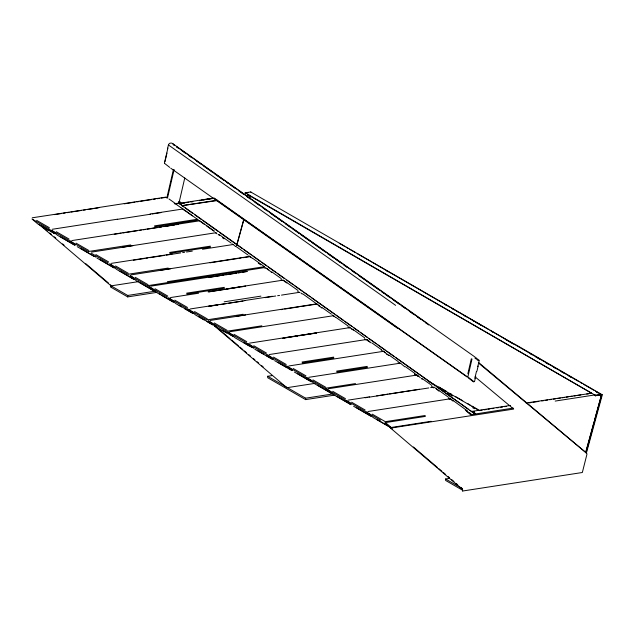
<?xml version="1.0" encoding="UTF-8"?>
<svg xmlns="http://www.w3.org/2000/svg" width="634" height="634" viewBox="0 0 634 634"><rect width="100%" height="100%" fill="white"/><g stroke="black" fill="none" stroke-linecap="round" stroke-linejoin="round"><path stroke-width="0.95" d="M585.84 452.414L601.547 395.117L595.548 395.465L599.217 394.895M167.416 149.275L168.454 144.798M164.452 162.986L167.907 148.071M164.998 161.527L166.964 153.056M166.821 198.054L173.439 169.46M167.495 198.085L174.12 169.492M179.192 201.731A2.211 1.744 -24.9 0 1 180.214 202.143L180.674 203.126A2.211 1.744 -24.9 0 0 179.034 202.737L184.771 177.964M467.868 373.703L471.324 358.789M471.997 359.018L467.852 376.921L474.066 381.763M474.866 378.316L476.459 371.429M477.782 366.618L479.185 360.587M476.934 371.207L478.131 366.04M474.525 381.573L475.738 376.366M245.429 193.663L245.437 193.196A4.073 2.354 0 0 0 245.532 193.33L245.564 193.418M236.672 245.144L243.789 219.356M249.495 198.418L250.073 196.461M236.791 245.39L243.852 219.649M249.614 198.672L250.398 195.811M585.721 452.169L594.098 421.658M594.621 419.748L601.428 394.958M586.109 452.359L601.729 394.855L595.873 395.648L245.184 192.815L245.263 193.219A0.975 0.563 60 0 1 245.683 193.132L245.778 193.402M586.331 453.31L602.3 394.831L514.436 343.953M478.345 362.902L586.402 453.056A2.211 1.744 -24.9 0 1 586.854 454.586L582.337 472.504L462.669 491.017L462.218 488.584L460.712 487.308M168.692 144.235L170.078 143.141L171.877 143.118M179.168 203.831L181.189 203.498M470.579 414.739L513.231 408.082M212.335 198.244L176.054 203.871M99.126 207.453L166.053 197.095M32.271 217.787L99.253 207.556M54.484 214.625L61.268 213.571M63.21 213.27L65.151 212.976M67.085 212.675L69.027 212.374M70.96 212.073L81.627 210.425M83.569 210.123L85.503 209.822M87.444 209.521L98.111 207.873M124.28 203.823L134.947 202.175M136.881 201.874L138.822 201.572M140.764 201.279L151.423 199.623M153.365 199.33L155.306 199.028M157.24 198.727L159.182 198.426M161.123 198.125L165.965 197.38M174.247 203.783L178.756 203.086L475.5 414.327M245.184 192.815L250.692 191.959L251.603 192.649M245.184 193.172L248.068 192.76M201.501 200.075L214.419 198.07M180.817 203.459L178.867 203.466M182.592 203.181L184.502 202.888M186.309 202.603L188.195 202.317M202.943 200.035L204.941 199.726M206.629 199.464L213.603 198.387M183.131 203.197L185.073 202.896M187.014 202.595L188.964 202.301M190.905 202L192.847 201.699M199.464 200.677L201.319 200.392M207.786 199.385L209.806 199.147M179.24 203.379L182.33 205.606L217.264 200.201M246.372 195.692L249.289 195.248L247.347 195.906M217.264 200.558L182.33 205.606M150.052 214.023L183.012 208.974L204.386 224.333M52.107 229.302L117.488 219.19M117.314 219.356L150.48 214.229M152.184 213.967L160.901 212.612M154.522 225.878L197.245 219.269M154.696 226.798L197.42 220.188M167.535 225.775L199.504 220.822M71.761 240.587L178.297 224.23M114.255 234.279L121.031 233.233M122.964 232.932L124.898 232.638M126.84 232.337L137.483 230.689M139.417 230.388L141.35 230.087M143.284 229.793L145.226 229.492M147.159 229.191L157.803 227.543M159.736 227.249L161.678 226.948M163.612 226.647L174.255 224.999M176.189 224.698L178.13 224.404M88.99 251.413L130.707 244.954M122.647 247.165L216.226 232.686M91.589 252.094L133.164 245.659M169.627 252.451L210.337 246.151M169.801 253.362L210.512 247.062M111.243 263.379L172.06 253.972M202.484 249.265L232.947 244.55M133.37 260.225L143.997 258.585M145.931 258.284L147.857 257.983M149.79 257.689L164.285 255.447M166.211 255.145L180.706 252.903M182.632 252.609L184.565 252.308M186.499 252.007L192.292 251.112M128.472 274.205L168.176 268.063M160.616 270.195L249.677 256.413M131.064 274.887L170.633 268.768M210.02 262.817L237.346 258.593M238.97 258.339L241.11 258.006M242.83 257.745L249.59 256.699M38.999 224.396L111.077 285.863L138.323 281.647M167.392 281.694L264.14 266.732M148.213 285.601L264.315 267.643L265.266 268.451M150.718 286.172L208.523 277.232M208.641 277.335L247.205 271.376M209.434 277.359L220.038 275.719M221.971 275.425L223.897 275.124M225.823 274.823L236.427 273.183M238.36 272.889L240.286 272.588M242.212 272.287L247.03 271.542M156.883 292.385L127.696 296.902L111.077 287.305L110.617 284.872L111.077 285.863L127.696 295.452L155.909 291.085M186.626 293.17L224.325 287.337M186.8 294.081L224.491 288.248M170.459 297.568L198.593 293.225M226.758 288.866L283.121 280.141M208.103 291.87L245.651 286.061M208.871 291.902L239.85 287.107M241.633 286.83L243.607 286.528M224.206 301.808L260.899 296.133M190.2 308.964L217.581 304.74M244.986 300.492L272.398 296.252M208.562 306.254L245.112 300.595M208.388 306.428L214.157 305.533M216.083 305.231L218.009 304.938M219.935 304.637L226.663 303.599M228.589 303.298L243.012 301.071M265.139 297.647L275.711 296.007M277.637 295.713L279.562 295.412M281.488 295.119L299.755 292.29M207.437 319.79L243.115 314.274M236.561 316.247L316.572 303.868M210.028 320.479L245.572 314.979M280.941 309.654L282.859 309.352M284.682 309.075L299.193 306.832M301.11 306.531L316.485 304.154M227.17 331.186L261.85 325.821M229.682 331.764L333.294 315.732M249.424 343.16L350.016 327.596M283.041 338.081L316.572 332.898M282.867 338.255L297.774 335.949M299.153 335.735L316.398 333.072M269.165 354.557L366.737 339.459M302.053 362.022L333.714 357.124M302.228 362.933L333.888 358.036M288.906 365.953L383.459 351.323M334.8 395.101L305.612 399.618L267.683 377.721L267.683 376.271L272.549 375.518M336.622 371.12L367.276 366.381M336.789 372.031L367.443 367.292M308.647 377.349L400.189 363.187M315.09 383.348L286.877 387.715L214.799 326.256L214.34 325.266L230.102 338.714M325.876 388.174L355.523 383.586M328.388 388.745L416.91 375.051M267.683 376.271L305.612 398.176L332.85 393.96M348.129 400.141L369.464 396.844M376.715 395.846L419.47 389.236M365.144 397.78L367.173 397.47M368.94 397.193L387.945 394.253M389.625 393.999L404.262 391.733M405.998 391.463L428.798 387.937M430.621 387.651L433.545 387.2M367.863 411.537L450.354 398.778M425.224 415.492L385.306 421.673L372.293 414.161M385.472 422.585L425.39 416.403M475.326 413.788L472.362 411.323L510.481 405.427M526.117 403.002L591.609 393.238M472.362 411.68L474.319 411.379M480.184 410.475L482.133 410.174M484.091 409.873L486.048 409.564M487.998 409.263L489.955 408.962M491.913 408.661L493.862 408.359M496.794 407.9L498.752 407.599M500.709 407.297L502.659 406.996M504.616 406.695L506.574 406.394M529.057 402.915L531.007 402.614M532.964 402.313L538.829 401.401M541.761 400.95L543.718 400.648M545.668 400.339L547.625 400.038M549.583 399.737L551.532 399.436M553.49 399.135L555.447 398.834M557.397 398.524L560.329 398.073M562.287 397.772L564.244 397.47M566.194 397.169L568.151 396.868M570.109 396.559L572.058 396.258M574.016 395.957L575.973 395.656M577.923 395.354L580.855 394.903M586.727 393.991L588.677 393.69M555.186 401.076L595.112 394.895L595.659 395.711M595.873 395.283L602.11 394.57M595.112 395.077L595.659 396.004M431.128 421.301L391.21 427.474L386.431 423.401M392.391 429.044L390.14 427.126L390.592 428.109L513.691 409.073L475.112 376.881M462.218 490.034L445.599 480.437L445.599 478.995L449.49 478.393M364.708 337.859L352.908 329.426M250.692 191.959L513.706 343.81M339.277 243.266L344.421 246.23M346.093 247.197L347.844 248.211M349.493 249.162L355.555 252.665M357.156 253.584L371.833 262.056M372.475 262.428L398.398 277.391M398.865 277.66L413.82 286.299M414.184 286.513L426.951 293.883M427.522 294.208L438.871 300.762M439.521 301.134L446.534 305.184M447.232 305.588L449.934 307.149M451.511 308.061L457.597 311.571M459.222 312.514L488.354 329.331M489.939 330.251L500.345 336.258M501.011 336.638L508.056 340.704M508.666 341.06L515.767 345.158M516.33 345.482L523.478 349.611M523.993 349.905L544.416 361.697M544.899 361.974L578.47 381.359M580.023 382.254L581.869 383.324M583.454 384.236L590.381 388.238M591.165 388.69L593.789 390.203M595.445 391.162L601.452 394.625M386.463 270.781L388.166 271.764M444.759 304.368L446.463 305.35M452.422 308.79L454.126 309.772M456.829 311.334L458.541 312.324M464.524 315.78L466.236 316.77M472.227 320.225L473.939 321.208M475.405 322.056L478.21 323.681M478.813 324.022L481.634 325.654M491.897 331.582L493.609 332.573M505.195 339.261L506.899 340.244M507.295 340.474L511.155 342.701M511.575 342.939L513.278 343.929M530.389 353.804L532.1 354.794M535.841 356.95L539.796 359.232M545.787 362.696L548.608 364.32M553.482 367.134L556.272 368.742M561.177 371.579L563.745 373.061M568.88 376.025L571.591 377.595M596.277 391.844L597.981 392.826M248.171 194.9L591.593 393.175M247.886 194.797L249.289 195.605M438.879 386.97L440.582 387.953M441.09 388.246L446.225 391.21M449.942 393.357L451.646 394.34M455.648 396.654L462.709 400.728M467.646 403.581L470.214 405.063M471.926 406.053L474.628 407.607M475.357 408.027L478.028 409.572M428.037 380.986L479.439 410.666M443.063 390.607L444.767 391.59M447.319 393.064L449.023 394.047M449.593 394.372L452.43 396.012M472.726 407.725L474.438 408.716M36.606 220.355L49.341 227.701M56.347 231.751L69.082 239.097M76.088 243.147L88.815 250.493M95.829 254.543L108.557 261.897M115.57 265.939L128.298 273.294M135.311 277.335L148.039 284.69M155.053 288.739L167.78 296.086M174.794 300.136L187.521 307.482M194.535 311.532L207.263 318.878M214.268 322.928L227.004 330.274M234.009 334.324L246.745 341.671M253.751 345.72L266.486 353.075M273.492 357.116L286.227 364.471M293.233 368.512L305.96 375.867M312.974 379.909L325.702 387.263M332.715 391.313L345.443 398.659M351.608 402.218L365.184 410.055M31.977 218.984L48.961 228.779L53.739 232.86M51.726 230.38L68.702 240.183L72.522 243.44M71.468 241.776L88.443 251.579M91.209 253.172L108.176 262.975M110.95 264.568L127.917 274.371M130.683 275.972L147.659 285.768M150.424 287.368L167.4 297.164M170.166 298.765L187.141 308.56L190.01 311.009M189.907 310.161L206.882 319.956M209.648 321.557L226.623 331.36M229.389 332.953L246.364 342.756L251.143 346.83M249.13 344.349L266.106 354.152L270.884 358.226M268.871 355.745L285.847 365.549L290.626 369.622M288.613 367.141L305.588 376.945L310.367 381.018M308.354 378.546L325.321 388.341L330.108 392.422M328.095 389.942L345.062 399.737L349.849 403.818M347.828 401.338L364.804 411.133L369.59 415.215M367.569 412.734L380.582 420.247M40.925 225.514L55.079 233.677M60.674 236.91L74.82 245.073M80.415 248.306L94.553 256.477M100.148 259.702L114.294 267.873M119.889 271.098L134.036 279.269M139.631 282.495L153.777 290.665M159.372 293.899L173.518 302.061M179.113 305.295L193.259 313.458M198.854 316.691L213 324.854M222.13 330.132L232.741 336.25M243.995 342.748L252.483 347.654M258.078 350.879L263.736 354.144M266.565 355.777L272.224 359.05M277.819 362.276L286.306 367.181M297.56 373.672L308.164 379.798M317.301 385.068L331.439 393.238M337.034 396.472L351.181 404.635M356.776 407.868L370.922 416.031M376.58 419.296L391.035 427.649M54.698 233.677L37.715 223.873L32.936 219.792M74.44 245.073L57.464 235.269L53.636 232.012M77.205 246.674L94.181 256.469M96.947 258.07L113.914 267.865M133.655 279.261L116.688 269.466L114.77 267.833M153.396 290.657L136.421 280.862L134.511 279.229M156.241 292.306L160.481 294.755M161.821 295.523L173.137 302.061M181.562 306.919L175.903 303.654L172.083 300.397M184.391 308.552L192.879 313.458M204.132 319.948L195.644 315.05L191.825 311.793M206.961 321.589L212.62 324.854M226.703 332.985L215.386 326.447L208.388 320.606M249.273 346.013L235.127 337.843L230.348 333.769M254.868 349.247L271.843 359.042M274.609 360.643L291.585 370.438M294.35 372.039L311.326 381.834M331.059 393.231L314.092 383.435L312.174 381.803M350.8 404.635L333.833 394.831L331.915 393.199M353.613 406.267L370.541 416.031M390.663 427.641L373.307 417.624L368.528 413.55M445.599 478.995L462.218 488.584L462.669 491.017M316.984 303.955L319.457 305.699M467.171 376.707L214.91 198.6M172.369 143.387L475.096 357.093M176.347 146.494L256.437 203.031M258.014 204.14L427.015 323.451M176.458 146.882L178.883 148.594M181.261 150.274L185.35 153.159M188.472 155.362L191.825 157.731M196.477 161.02L200.716 164.008M203.688 166.108L213.301 172.892M214.458 173.708L217.692 175.99M218.104 176.284L222.106 179.105M222.55 179.422L224.167 180.563M226.909 182.497L228.517 183.63M230.633 185.128L234.921 188.155M238.717 190.834L243.733 194.376M246.8 196.54L250.137 198.894M254.892 202.254L258.949 205.115M262.952 207.944L267.017 210.813M270.155 213.032L275.909 217.09M277.367 218.12L282.376 221.654M285.371 223.77L291.275 227.939M292.583 228.858L299.359 233.645M300.587 234.517L310.2 241.3M311.484 242.204L314.718 244.486M315.803 245.255L319.013 247.514M319.576 247.91L325.416 252.039M327.659 253.624L334.229 258.26M335.743 259.33L340.632 262.785M343.826 265.036L347.06 267.318M351.846 270.694L355.959 273.603M359.05 275.782L364.851 279.879M366.262 280.87L372.935 285.585M373.466 285.958L379.409 290.15M381.478 291.616L383.879 293.312M385.068 294.144L388.301 296.435M388.682 296.704L390.282 297.837M393.151 299.858L399.095 304.051M401.235 305.564L405.506 308.576M409.318 311.27L414.311 314.797M417.41 316.976L420.722 319.314M425.493 322.69L428.727 324.973M168.596 145.083L395.64 305.366M215.013 198.989L467.282 377.079M170.768 168.216L397.811 328.499M472.362 411.323L475.326 413.431L475.659 414.264M168.945 198.925L176.133 204.029M199.995 220.957L214.379 231.156M219.118 234.517L231.101 243.02M235.84 246.38L247.823 254.884M252.562 258.244L264.552 266.748M271.685 271.812L281.274 278.611M286.013 281.971L297.996 290.475M302.735 293.835L315.677 303.155M321.858 307.403L331.439 314.202M336.186 317.563L348.169 326.066M372.023 342.994L381.613 349.794M388.753 354.858L398.334 361.657M405.475 366.721L415.056 373.521M422.196 378.585L431.786 385.385M436.525 388.753L448.507 397.249M453.302 400.648L467.464 410.967M175.729 204.005L180.524 207.405M185.263 210.773L192.451 215.869M206.779 226.037L213.967 231.141M215.322 232.646L216.923 233.78M222.463 237.71L224.056 238.844M258.3 263.142L260.701 264.838M465.34 410.008L468.835 412.496M181.982 205.741L183.598 206.882M185.207 208.031L192.467 213.19M194.884 214.902L201.335 219.491M202.951 220.632L218.27 231.521M219.879 232.662L242.457 248.702M244.074 249.851L251.333 255.011M252.942 256.152L260.202 261.311M261.81 262.452L266.652 265.892M268.261 267.041L275.521 272.192M277.137 273.341L284.389 278.492M286.806 280.212L293.257 284.801M294.873 285.942L302.133 291.101M303.741 292.242L310.192 296.831M311.809 297.972L334.387 314.012M335.996 315.161L343.256 320.313M344.864 321.462L352.124 326.613M353.732 327.762L358.575 331.202M360.183 332.343L367.443 337.502M369.059 338.651L376.311 343.802M377.927 344.951L385.187 350.103M386.795 351.252L394.055 356.403M395.664 357.552L435.178 385.623M436.786 386.772L444.046 391.923M445.662 393.072L459.365 402.812M460.981 403.953L468.233 409.112M469.849 410.253L474.684 413.693M475.754 357.608L477.085 358.646M477.743 359.161L479.074 360.199M474.874 357.996L476.197 359.026M476.863 359.549L478.187 360.58M173.034 143.902L174.358 144.94M173.13 144.584L174.453 145.622M468.32 377.888L473.495 381.922M164.563 163.374L169.738 167.408M478.646 362.545L586.331 452.89M469.374 412.599L471.284 414.232M466.267 411.046L470.095 414.311M450.853 398.913L453.001 400.743M449.466 398.065L452.882 400.981M448.27 398.144L449.633 399.309M434.124 387.049L438.91 391.123M431.548 386.28L433.458 387.905M417.402 375.185L420.271 377.634M421.23 378.45L422.189 379.259M416.015 374.337L418.068 376.089M416.823 375.336L418.258 376.556M414.826 374.417L416.189 375.582M400.68 363.322L404.777 366.817M399.293 362.474L400.569 363.559M398.097 362.553L399.372 363.639M383.958 351.458L385.868 353.09M386.827 353.907L388.737 355.531M382.571 350.61L385.298 352.94M386.391 353.875L387.35 354.683M367.237 339.594L371.056 342.859M366.801 339.562L369.67 342.011M366.65 339.745L368.085 340.965M364.653 338.825L366.087 340.046M351.466 328.547L353.376 330.179M349.12 326.882L351.989 329.331M347.931 326.962L349.207 328.047M333.785 315.867L335.695 317.499M332.398 315.019L334.308 316.651M318.973 305.636L321.842 308.076M316.635 303.971L317.586 304.788M318.308 305.398L319.742 306.618M300.865 292.924L302.141 294.01M297.758 291.371L299.121 292.536M283.612 280.276L286.806 282.994M283.184 280.244L285.094 281.876M281.036 279.507L282.312 280.593M266.89 268.412L271.677 272.485M265.503 267.564L268.372 270.013M250.168 256.548L252.078 258.181M248.782 255.7L250.692 257.333M233.447 244.684L235.357 246.317M232.06 243.836L233.011 244.653M180.214 202.143L181.712 203.419M218.207 234.422L219.475 235.507M180.928 207.429L184.756 210.694M413.416 446.97L437.436 467.456M438.942 468.74L441.946 471.3M443.443 472.584L445.694 474.501M447.953 476.419L449.451 477.703M451.701 479.621L453.96 481.547M456.211 483.465L457.708 484.748M384.925 422.751L388.745 426.008M390.592 428.109L462.669 489.575M366.317 411.783L371.096 415.864M346.576 400.387L350.396 403.652M329.046 390.758L330.964 392.383M326.835 388.991L330.655 392.248M309.305 379.354L311.223 380.986M307.094 377.595L311.873 381.668M289.564 367.958L292.433 370.407M287.353 366.198L292.131 370.272M269.822 356.562L273.65 359.827M267.611 354.794L272.39 358.876M250.089 345.165L253.909 348.431M247.87 343.398L252.649 347.48M228.129 332.002L232.908 336.083M227.582 332.168L231.402 335.434M231.608 339.99L238.368 345.752M239.866 347.036L242.87 349.596M244.375 350.879L246.626 352.797M248.877 354.715L250.375 355.999M253.378 358.559L254.884 359.843M257.135 361.76L258.64 363.044M261.644 365.604L263.142 366.88M208.792 321.589L211.661 324.037M188.647 309.21L190.565 310.842M191.516 311.659L193.433 313.283M168.906 297.814L171.774 300.262M168.359 297.98L171.228 300.429M149.172 286.417L152.033 288.858M153.293 289.809L156.162 292.258M148.618 286.584L152.445 289.849M131.642 276.781L133.552 278.413M130.382 275.838L133.251 278.278M129.835 276.004L132.704 278.445M111.901 265.384L113.819 267.017M109.69 263.625L111.6 265.25M95.029 256.437L95.988 257.253M73.378 243.408L75.287 245.041M70.208 240.825L74.035 244.09M52.376 231.061L55.245 233.51M40.798 225.332L43.801 227.891M45.299 229.175L47.55 231.093M49.801 233.011L51.306 234.295M54.31 236.854L55.808 238.138M62.568 243.9L64.074 245.176M85.844 263.744L108.366 282.954M178.574 201.747L179.034 202.737M414.699 373.616L414.818 374.258M381.248 349.889L381.367 350.531M305.612 398.176L305.612 399.618M127.696 295.452L127.696 296.902M111.077 285.863L111.077 287.305M585.951 452.066A2.211 1.744 -24.9 0 1 586.402 453.595"/></g></svg>
